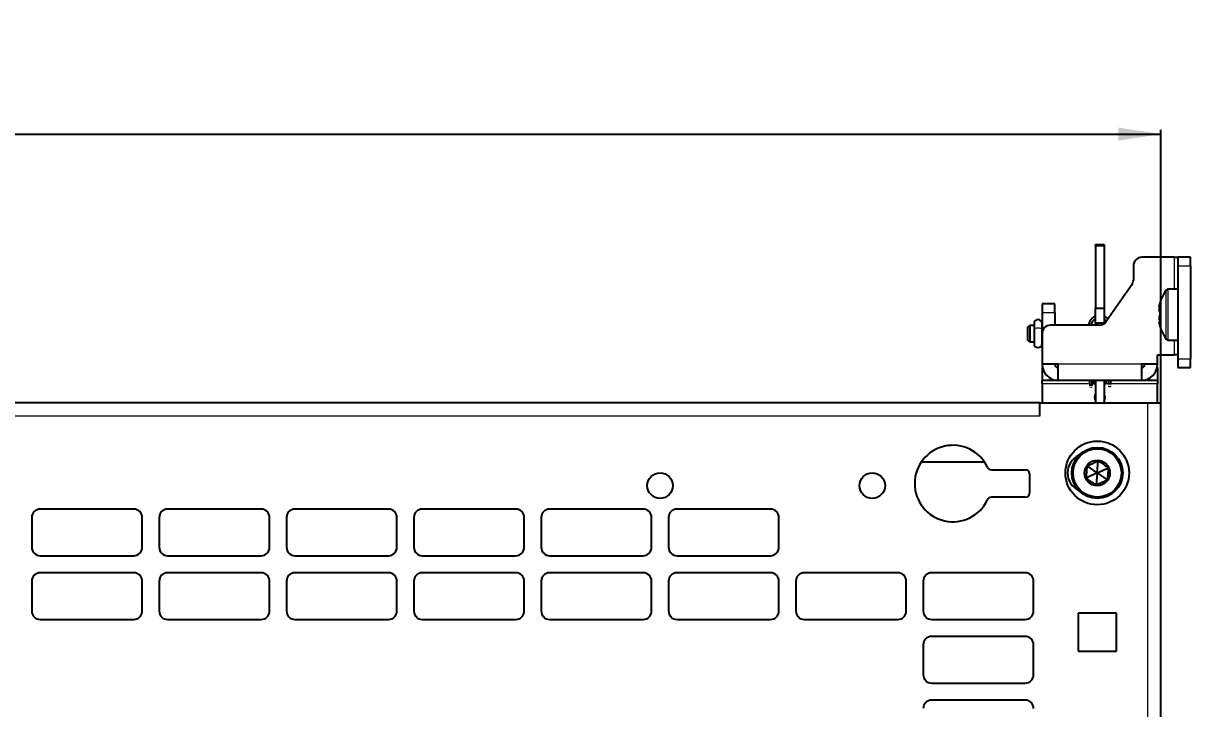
# Model space of a CAD drawing. Header units: millimetres. Extents: x -815 to 1037, y -273 to 1990.
# Drawn here: x -292.1 to -17.1, y 1774.8 to 1936.2 of the extents above; entities that cross this region are included whole.
import ezdxf

# ---------------------------------------------------------------- set-up
doc = ezdxf.new("R2010")
doc.units = ezdxf.units.MM
doc.layers.add('FORMAT', color=7, linetype='Continuous')
doc.styles.add('SLDTEXTSTYLE0', font='TXT', dxfattribs={"width": 0.75})
doc.dimstyles.new('SLDDIMSTYLE0', dxfattribs={"dimtxt": 20, "dimasz": 10, "dimexe": 0, "dimexo": 0.0625, "dimgap": 5, "dimtad": 2, "dimdec": 1, "dimrnd": 1e-09, "dimzin": 12, "dimdsep": 46, "dimtxsty": 'SLDTEXTSTYLE0', "dimsah": 1, "dimcen": 0.09, "dimadec": 0, "dimazin": 3, "dimtfac": 1, "dimtofl": 0, "dimtmove": 0, "dimatfit": 3, "dimfxl": 0, "dimfrac": 2, "dimtolj": 1, "dimtzin": 12, "dimarcsym": 0})

# ---------------------------------------------------------------- blocks, each defined once
blk = doc.blocks.new('_D_1')
at = {"layer": 'FORMAT'}
for p, q in [((-710.09, 1846.84), (-710.09, 1911.13)), ((-710.09, 1910.13), (-24.09, 1910.13)), ((-24.09, 1846.84), (-24.09, 1911.13))]:
    blk.add_line(p, q, dxfattribs=at)
for points in [[(-710.09, 1910.13), (-700.09, 1908.59), (-700.09, 1911.66)], [(-24.09, 1910.13), (-34.09, 1911.66), (-34.09, 1908.59)]]:
    blk.add_solid(points, dxfattribs=at)
at = {"layer": 'FORMAT', "insert": (-389.25, 1935.91), "char_height": 20, "attachment_point": 1, "style": 'SLDTEXTSTYLE0'}
blk.add_mtext('686', dxfattribs=at)

msp = doc.modelspace()

# ---------------------------------------------------------------- linework, layer by layer
at = {"color": 7, "linetype": 'Continuous', "lineweight": 25}
for p, q in [((-39.49, 1884.13), (-37.49, 1884.13)), ((-39.49, 1883.76), (-39.49, 1884.13)), ((-39.49, 1883.76), (-39.49, 1869.13)), ((-37.49, 1884.13), (-37.49, 1883.76)), ((-37.49, 1883.76), (-37.49, 1869.13)), ((-20.89, 1881.13), (-28.59, 1881.13)), ((-20.89, 1881.13), (-20.09, 1881.13)), ((-20.09, 1881.13), (-20.09, 1879.13)), ((-17.09, 1881.13), (-20.09, 1881.13)), ((-17.09, 1879.13), (-17.09, 1881.13)), ((-30.59, 1879.13), (-30.59, 1875.76)), ((-20.09, 1879.13), (-20.09, 1857.13)), ((-17.09, 1879.13), (-17.09, 1857.13)), ((-30.95, 1874.61), (-36.99, 1865.98)), ((-20.09, 1873.63), (-22.41, 1873.63)), ((-49.09, 1870.13), (-52.09, 1870.13)), ((-52.09, 1870.13), (-52.09, 1868.13)), ((-49.09, 1868.13), (-49.09, 1870.13)), ((-52.09, 1868.13), (-52.09, 1863.13)), ((-49.09, 1868.13), (-49.09, 1865.13)), ((-39.49, 1869.13), (-37.49, 1869.13)), ((-39.49, 1865.63), (-39.49, 1869.13)), ((-37.49, 1869.13), (-37.49, 1865.63)), ((-54.94, 1865.03), (-55.44, 1864.74)), ((-55.44, 1861.51), (-55.44, 1864.74)), ((-53.99, 1865.03), (-54.94, 1865.03)), ((-54.94, 1865.03), (-54.94, 1861.23)), ((-53.99, 1865.5), (-53.99, 1864.12)), ((-52.09, 1864.12), (-52.09, 1865.5)), ((-52.09, 1865.03), (-52.09, 1865.03)), ((-38.63, 1865.13), (-50.09, 1865.13)), ((-41.06, 1865.22), (-41.05, 1865.13)), ((-40.45, 1865.13), (-40.46, 1865.23)), ((-37.49, 1865.63), (-39.49, 1865.63)), ((-39.49, 1865.63), (-39.49, 1865.13)), ((-37.49, 1865.63), (-37.49, 1865.48)), ((-24.48, 1865.77), (-24.51, 1865.77)), ((-53.99, 1864.12), (-53.99, 1860.8)), ((-52.09, 1860.8), (-52.09, 1864.12)), ((-52.09, 1863.13), (-52.09, 1855.93)), ((-55.44, 1861.51), (-54.94, 1861.23)), ((-54.94, 1861.23), (-53.99, 1861.23)), ((-52.09, 1861.23), (-52.09, 1861.23)), ((-22.41, 1861.63), (-20.09, 1861.63)), ((-24.89, 1858.13), (-20.89, 1858.13)), ((-24.89, 1855.93), (-24.89, 1858.13)), ((-20.09, 1858.13), (-20.89, 1858.13)), ((-20.09, 1857.13), (-20.09, 1855.13)), ((-17.09, 1855.13), (-17.09, 1857.13)), ((-48.29, 1855.93), (-52.09, 1855.93)), ((-52.09, 1855.13), (-52.09, 1852.13)), ((-52.09, 1855.13), (-52, 1855.13)), ((-48.29, 1852.13), (-48.29, 1855.93)), ((-24.89, 1855.93), (-28.69, 1855.93)), ((-28.69, 1855.93), (-28.69, 1852.13)), ((-24.97, 1855.13), (-24.89, 1855.13)), ((-24.89, 1855.13), (-24.89, 1852.13)), ((-20.09, 1855.13), (-17.09, 1855.13)), ((-48.29, 1852.13), (-52.09, 1852.13)), ((-52.09, 1851.33), (-52.09, 1852.13)), ((-52.09, 1851.33), (-52.09, 1846.83)), ((-39.99, 1852.13), (-48.29, 1852.13)), ((-40.88, 1852.13), (-40.86, 1850.86)), ((-40.26, 1850.87), (-40.28, 1852.13)), ((-36.99, 1852.13), (-39.99, 1852.13)), ((-39.99, 1852.13), (-39.99, 1851.33)), ((-39.49, 1851.33), (-39.99, 1851.33)), ((-39.49, 1852.13), (-39.49, 1846.83)), ((-37.49, 1852.13), (-37.49, 1846.83)), ((-36.99, 1851.33), (-37.49, 1851.33)), ((-28.69, 1852.13), (-36.99, 1852.13)), ((-36.99, 1851.33), (-36.99, 1852.13)), ((-36.48, 1852.12), (-36.47, 1851.16)), ((-35.87, 1851.17), (-35.88, 1852.12)), ((-24.89, 1852.13), (-28.69, 1852.13)), ((-24.89, 1852.13), (-24.89, 1851.33)), ((-24.89, 1846.83), (-24.89, 1851.33)), ((-52.59, 1846.84), (-681.59, 1846.84)), ((-52.59, 1846.84), (-52.59, 1846.83)), ((-52.59, 1846.83), (-27.19, 1846.83)), ((-52.59, 1843.74), (-52.59, 1846.83)), ((-27.19, 1846.83), (-24.09, 1846.83)), ((-24.09, -36.17), (-24.09, 1846.83)), ((-65.6, 1832.84), (-80.57, 1832.84)), ((-39.09, 1830.33), (-41.45, 1831.98)), ((-39.09, 1830.33), (-38.84, 1833.2)), ((-39.09, 1830.33), (-36.47, 1831.55)), ((-64.03, 1831.09), (-56.09, 1831.09)), ((-55.09, 1830.09), (-55.09, 1825.59)), ((-39.09, 1830.33), (-41.7, 1829.11)), ((-39.09, 1830.33), (-39.34, 1827.45)), ((-39.09, 1830.33), (-36.72, 1828.67)), ((-56.09, 1824.59), (-64.03, 1824.59)), ((-266.09, 1821.83), (-288.09, 1821.83)), ((-236.09, 1821.83), (-258.09, 1821.83)), ((-206.09, 1821.83), (-228.09, 1821.83)), ((-176.09, 1821.83), (-198.09, 1821.83)), ((-146.09, 1821.83), (-168.09, 1821.83)), ((-116.09, 1821.83), (-138.09, 1821.83)), ((-290.09, 1819.83), (-290.09, 1812.83)), ((-264.09, 1812.83), (-264.09, 1819.83)), ((-260.09, 1819.83), (-260.09, 1812.83)), ((-234.09, 1812.83), (-234.09, 1819.83)), ((-230.09, 1819.83), (-230.09, 1812.83)), ((-204.09, 1812.83), (-204.09, 1819.83)), ((-200.09, 1819.83), (-200.09, 1812.83)), ((-174.09, 1812.83), (-174.09, 1819.83)), ((-170.09, 1819.83), (-170.09, 1812.83)), ((-144.09, 1812.83), (-144.09, 1819.83)), ((-140.09, 1819.83), (-140.09, 1812.83)), ((-114.09, 1812.83), (-114.09, 1819.83)), ((-288.09, 1810.83), (-266.09, 1810.83)), ((-258.09, 1810.83), (-236.09, 1810.83)), ((-228.09, 1810.83), (-206.09, 1810.83)), ((-198.09, 1810.83), (-176.09, 1810.83)), ((-168.09, 1810.83), (-146.09, 1810.83)), ((-138.09, 1810.83), (-116.09, 1810.83)), ((-266.09, 1806.83), (-288.09, 1806.83)), ((-236.09, 1806.83), (-258.09, 1806.83)), ((-206.09, 1806.83), (-228.09, 1806.83)), ((-176.09, 1806.83), (-198.09, 1806.83)), ((-146.09, 1806.83), (-168.09, 1806.83)), ((-116.09, 1806.83), (-138.09, 1806.83)), ((-86.09, 1806.83), (-108.09, 1806.83)), ((-56.09, 1806.83), (-78.09, 1806.83)), ((-290.09, 1804.83), (-290.09, 1797.83)), ((-264.09, 1797.83), (-264.09, 1804.83)), ((-260.09, 1804.83), (-260.09, 1797.83)), ((-234.09, 1797.83), (-234.09, 1804.83)), ((-230.09, 1804.83), (-230.09, 1797.83)), ((-204.09, 1797.83), (-204.09, 1804.83)), ((-200.09, 1804.83), (-200.09, 1797.83)), ((-174.09, 1797.83), (-174.09, 1804.83)), ((-170.09, 1804.83), (-170.09, 1797.83)), ((-144.09, 1797.83), (-144.09, 1804.83)), ((-140.09, 1804.83), (-140.09, 1797.83)), ((-114.09, 1797.83), (-114.09, 1804.83)), ((-110.09, 1804.83), (-110.09, 1797.83)), ((-84.09, 1797.83), (-84.09, 1804.83)), ((-80.09, 1804.83), (-80.09, 1797.83)), ((-54.09, 1797.83), (-54.09, 1804.83)), ((-288.09, 1795.83), (-266.09, 1795.83)), ((-258.09, 1795.83), (-236.09, 1795.83)), ((-228.09, 1795.83), (-206.09, 1795.83)), ((-198.09, 1795.83), (-176.09, 1795.83)), ((-168.09, 1795.83), (-146.09, 1795.83)), ((-138.09, 1795.83), (-116.09, 1795.83)), ((-108.09, 1795.83), (-86.09, 1795.83)), ((-78.09, 1795.83), (-56.09, 1795.83)), ((-34.59, 1797.33), (-43.59, 1797.33)), ((-43.59, 1797.33), (-43.59, 1788.33)), ((-34.59, 1788.33), (-34.59, 1797.33)), ((-56.09, 1791.83), (-78.09, 1791.83)), ((-80.09, 1789.83), (-80.09, 1782.83)), ((-54.09, 1782.83), (-54.09, 1789.83)), ((-43.59, 1788.33), (-34.59, 1788.33)), ((-78.09, 1780.83), (-56.09, 1780.83)), ((-56.09, 1776.83), (-78.09, 1776.83))]:
    msp.add_line(p, q, dxfattribs=at)
at = {"color": 8, "linetype": 'Continuous', "lineweight": 18}
for p, q in [((-37.49, 1883.76), (-39.49, 1883.76)), ((-20.89, 1873.63), (-20.89, 1881.13)), ((-20.09, 1879.13), (-17.09, 1879.13)), ((-22.85, 1861.85), (-22.85, 1873.4)), ((-22.41, 1861.63), (-22.41, 1873.63)), ((-52.09, 1868.13), (-49.09, 1868.13)), ((-20.89, 1858.13), (-20.89, 1861.63)), ((-17.09, 1857.13), (-20.09, 1857.13)), ((-28.69, 1855.93), (-48.29, 1855.93)), ((-40.87, 1851.33), (-52.09, 1851.33)), ((-39.99, 1851.33), (-40.27, 1851.33)), ((-36.47, 1851.33), (-36.99, 1851.33)), ((-24.89, 1851.33), (-35.87, 1851.33)), ((-27.19, -36.17), (-27.19, 1846.83)), ((-52.59, 1843.74), (-681.59, 1843.74))]:
    msp.add_line(p, q, dxfattribs=at)
at = {"color": 8, "linetype": 'Continuous', "lineweight": 18, "flags": 128}
for points in [[(-53.99, 1864.12), (-53.92, 1864.28), (-53.71, 1864.4), (-53.4, 1864.49), (-53.04, 1864.52)], [(-53.04, 1864.52), (-52.68, 1864.49), (-52.37, 1864.4), (-52.16, 1864.28), (-52.09, 1864.12)], [(-40.46, 1865.23), (-40.47, 1865.17), (-40.51, 1865.13)], [(-36.46, 1850.82), (-36.46, 1850.82), (-36.43, 1850.76), (-36.36, 1850.7), (-36.26, 1850.66), (-36.15, 1850.65), (-36.03, 1850.67), (-35.94, 1850.71), (-35.88, 1850.77), (-35.86, 1850.84)]]:
    msp.add_lwpolyline(points, dxfattribs=at)
at = {"color": 7, "linetype": 'Continuous', "lineweight": 25, "flags": 128}
for points in [[(-40.5, 1852.13), (-40.57, 1852.12), (-40.67, 1852.13)], [(-39.49, 1848.83), (-39.64, 1848.55), (-39.74, 1848.08)], [(-39.74, 1848.08), (-39.64, 1847.6), (-39.49, 1847.33)]]:
    msp.add_lwpolyline(points, dxfattribs=at)
at = {"color": 7, "linetype": 'Continuous', "lineweight": 25}
for centre, radius in [((-39.09, 1830.33), 7.5), ((-39.09, 1830.33), 6), ((-39.09, 1830.33), 5.7), ((-39.09, 1830.33), 3), ((-142.09, 1827.34), 3), ((-92.09, 1827.34), 3)]:
    msp.add_circle(centre, radius, dxfattribs=at)
for centre, radius, start, end in [((-28.59, 1879.13), 2, 90, 180), ((-32.59, 1875.76), 2, 325.008, 0), ((-14.69, 1867.63), 10, 144.7485, 169.0158), ((-22.41, 1873.09), 0.54, 90, 144.7485), ((-53.04, 1865.5), 0.95, 0, 180), ((-50.09, 1863.13), 2, 90, 180), ((-38.63, 1867.13), 2, 270, 325.008), ((-14.69, 1867.63), 10, 190.9122, 215.2515), ((-22.41, 1862.17), 0.54, 215.2515, 270), ((-53.04, 1860.8), 0.95, 180, 0), ((-48.29, 1855.93), 3.8, 180, 270), ((-48.29, 1855.93), 0.8, 180, 270), ((-28.69, 1855.93), 3.8, 270, 0), ((-28.69, 1855.93), 0.8, 270, 0), ((-38.49, 1848.08), 1.25, 323.1301, 36.8699), ((-73.09, 1827.84), 9, 25.1507, 334.8493), ((-41.59, 1830.33), 4.5, 114.975, 245.025), ((-64.03, 1832.09), 1, 205.1507, 270), ((-56.09, 1830.09), 1, 0, 90), ((-64.03, 1823.59), 1, 90, 154.8493), ((-56.09, 1825.59), 1, 270, 0), ((-288.09, 1819.83), 2, 90, 180), ((-266.09, 1819.83), 2, 0, 90), ((-258.09, 1819.83), 2, 90, 180), ((-236.09, 1819.83), 2, 0, 90), ((-228.09, 1819.83), 2, 90, 180), ((-206.09, 1819.83), 2, 0, 90), ((-198.09, 1819.83), 2, 90, 180), ((-176.09, 1819.83), 2, 0, 90), ((-168.09, 1819.83), 2, 90, 180), ((-146.09, 1819.83), 2, 0, 90), ((-138.09, 1819.83), 2, 90, 180), ((-116.09, 1819.83), 2, 0, 90), ((-288.09, 1812.83), 2, 180, 270), ((-266.09, 1812.83), 2, 270, 0), ((-258.09, 1812.83), 2, 180, 270), ((-236.09, 1812.83), 2, 270, 0), ((-228.09, 1812.83), 2, 180, 270), ((-206.09, 1812.83), 2, 270, 0), ((-198.09, 1812.83), 2, 180, 270), ((-176.09, 1812.83), 2, 270, 0), ((-168.09, 1812.83), 2, 180, 270), ((-146.09, 1812.83), 2, 270, 0), ((-138.09, 1812.83), 2, 180, 270), ((-116.09, 1812.83), 2, 270, 0), ((-288.09, 1804.83), 2, 90, 180), ((-266.09, 1804.83), 2, 0, 90), ((-258.09, 1804.83), 2, 90, 180), ((-236.09, 1804.83), 2, 0, 90), ((-228.09, 1804.83), 2, 90, 180), ((-206.09, 1804.83), 2, 0, 90), ((-198.09, 1804.83), 2, 90, 180), ((-176.09, 1804.83), 2, 0, 90), ((-168.09, 1804.83), 2, 90, 180), ((-146.09, 1804.83), 2, 0, 90), ((-138.09, 1804.83), 2, 90, 180), ((-116.09, 1804.83), 2, 0, 90), ((-108.09, 1804.83), 2, 90, 180), ((-86.09, 1804.83), 2, 0, 90), ((-78.09, 1804.83), 2, 90, 180), ((-56.09, 1804.83), 2, 0, 90), ((-288.09, 1797.83), 2, 180, 270), ((-266.09, 1797.83), 2, 270, 0), ((-258.09, 1797.83), 2, 180, 270), ((-236.09, 1797.83), 2, 270, 0), ((-228.09, 1797.83), 2, 180, 270), ((-206.09, 1797.83), 2, 270, 0), ((-198.09, 1797.83), 2, 180, 270), ((-176.09, 1797.83), 2, 270, 0), ((-168.09, 1797.83), 2, 180, 270), ((-146.09, 1797.83), 2, 270, 0), ((-138.09, 1797.83), 2, 180, 270), ((-116.09, 1797.83), 2, 270, 0), ((-108.09, 1797.83), 2, 180, 270), ((-86.09, 1797.83), 2, 270, 0), ((-78.09, 1797.83), 2, 180, 270), ((-56.09, 1797.83), 2, 270, 0), ((-78.09, 1789.83), 2, 90, 180), ((-56.09, 1789.83), 2, 0, 90), ((-78.09, 1782.83), 2, 180, 270), ((-56.09, 1782.83), 2, 270, 0), ((-78.09, 1774.83), 2, 90, 180), ((-56.09, 1774.83), 2, 0, 90)]:
    msp.add_arc(centre, radius, start, end, dxfattribs=at)
at = {"color": 8, "linetype": 'Continuous', "lineweight": 18}
for centre, radius, start, end in [((-40.92, 1865.23), 0.131, 182.8019, 231.2595), ((-40.56, 1850.91), 0.404, 231.9427, 309.5849)]:
    msp.add_arc(centre, radius, start, end, dxfattribs=at)
at = {"color": 7, "linetype": 'Continuous', "lineweight": 25}
for points, knots in [([(-24.51, 1869.49), (-24.51, 1869.49), (-24.52, 1869.47), (-24.49, 1869.61), (-24.41, 1869.87), (-24.33, 1870.09), (-24.3, 1870.16), (-24.29, 1870.17), (-24.29, 1870.17), (-24.29, 1870.16), (-24.29, 1870.13), (-24.31, 1870.04), (-24.39, 1869.7), (-24.47, 1869.25), (-24.52, 1868.75), (-24.5, 1868.37), (-24.43, 1868.2), (-24.35, 1868.06), (-24.33, 1868.01), (-24.31, 1867.97), (-24.29, 1867.93), (-24.29, 1867.89), (-24.29, 1867.88), (-24.29, 1867.87)], [0, 0, 0, 0, 0.0109497, 0.0842612, 0.251384, 0.3011427, 0.3261105, 0.3361743, 0.3416484, 0.3471682, 0.3533997, 0.3645837, 0.4072669, 0.5757931, 0.6554145, 0.7360535, 0.8925497, 0.9311834, 0.9557493, 0.9719178, 0.9881794, 0.9946707, 1, 1, 1, 1]), ([(-24.29, 1867.87), (-24.29, 1867.86), (-24.29, 1867.84), (-24.3, 1867.79), (-24.34, 1867.65), (-24.42, 1867.47), (-24.49, 1867.21), (-24.52, 1866.88), (-24.49, 1866.4), (-24.42, 1865.95), (-24.34, 1865.59), (-24.3, 1865.45), (-24.29, 1865.38), (-24.29, 1865.34), (-24.29, 1865.33), (-24.29, 1865.32), (-24.3, 1865.32), (-24.36, 1865.4), (-24.45, 1865.61), (-24.52, 1865.8), (-24.51, 1865.75), (-24.5, 1865.73)], [0, 0, 0, 0, 0.00546, 0.013139, 0.034416, 0.129524, 0.242679, 0.314342, 0.38659, 0.544101, 0.595865, 0.621803, 0.634844, 0.640474, 0.646162, 0.651047, 0.659654, 0.686306, 0.810748, 0.936288, 1, 1, 1, 1]), ([(-39.49, 1867.18), (-39.51, 1867.18), (-39.83, 1867.11), (-40.34, 1866.75), (-40.87, 1866.15), (-41.05, 1865.59), (-41.05, 1865.29), (-41.06, 1865.22)], [0, 0, 0, 0, 0.027258, 0.332367, 0.638027, 0.91803, 1, 1, 1, 1]), ([(-40.46, 1865.23), (-40.45, 1865.32), (-40.43, 1865.6), (-40.2, 1866.03), (-39.84, 1866.39), (-39.56, 1866.5), (-39.49, 1866.52)], [0, 0, 0, 0, 0.181412, 0.557801, 0.886774, 1, 1, 1, 1]), ([(-36.58, 1866.56), (-36.72, 1866.71), (-36.96, 1866.98), (-37.33, 1867.1), (-37.49, 1867.15)], [0, 0, 0, 0, 0.5685412, 1, 1, 1, 1]), ([(-37.49, 1866.5), (-37.36, 1866.44), (-37.12, 1866.33), (-36.99, 1866.14), (-36.94, 1866.05)], [0, 0, 0, 0, 0.543333, 1, 1, 1, 1]), ([(-41.7, 1829.11), (-41.67, 1829.43), (-41.6, 1830.22), (-41.52, 1831.22), (-41.46, 1831.83), (-41.45, 1831.98)], [0, 0, 0, 0, 0.3417579, 0.8404846, 1, 1, 1, 1]), ([(-41.45, 1831.98), (-40.98, 1832.2), (-40.11, 1832.61), (-39.24, 1833.01), (-38.84, 1833.2)], [0, 0, 0, 0, 0.534686, 1, 1, 1, 1]), ([(-38.84, 1833.2), (-38.41, 1832.91), (-37.62, 1832.35), (-36.84, 1831.8), (-36.47, 1831.55)], [0, 0, 0, 0, 0.534686, 1, 1, 1, 1]), ([(-36.47, 1831.55), (-36.48, 1831.4), (-36.54, 1830.78), (-36.62, 1829.79), (-36.69, 1828.99), (-36.72, 1828.67)], [0, 0, 0, 0, 0.159515, 0.658242, 1, 1, 1, 1]), ([(-39.34, 1827.45), (-39.76, 1827.75), (-40.55, 1828.3), (-41.34, 1828.85), (-41.7, 1829.11)], [0, 0, 0, 0, 0.5346859, 1, 1, 1, 1]), ([(-36.72, 1828.67), (-37.19, 1828.45), (-38.06, 1828.04), (-38.93, 1827.64), (-39.34, 1827.45)], [0, 0, 0, 0, 0.534686, 1, 1, 1, 1])]:
    msp.add_open_spline(points, degree=3, knots=knots, dxfattribs=at)

# ---------------------------------------------------------------- dimensions: what is measured, and where the dimension line sits
at = {"layer": 'FORMAT'}
dim = msp.add_linear_dim(base=(-24.09, 1910.13), p1=(-710.09, 1846.83), p2=(-24.09, 1846.83), angle=0, dimstyle='SLDDIMSTYLE0', dxfattribs=at)
dim.commit()
dim.dimension.update_dxf_attribs({"geometry": '_D_1', "text_midpoint": (-367.09, 1910.13), "dimtype": 160})

doc.saveas('drawing.dxf')
